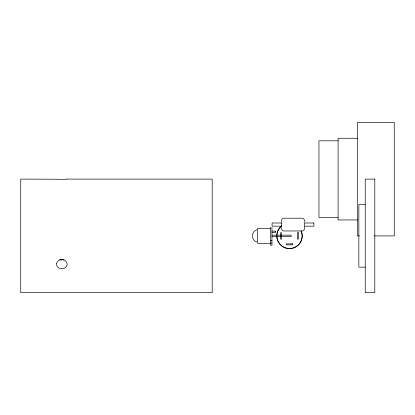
<?xml version="1.0" encoding="UTF-8"?>
<svg xmlns="http://www.w3.org/2000/svg" width="415" height="415" viewBox="0 0 415 415"><rect width="100%" height="100%" fill="white"/><g stroke="black" fill="none" stroke-linecap="round" stroke-linejoin="round"><path stroke-width="0.62" d="M256.911 229.754C250.997 231.57 250.997 240.218 256.911 242.033M357.559 138.268L338.095 138.268L338.095 219.945L357.559 219.945M338.095 140.82L318.953 140.82L318.953 217.393L338.095 217.393M365.231 204.626L358.851 204.626L358.851 267.161L365.231 267.161M270.689 228.478L257.611 228.478L257.611 243.315L270.689 243.315M271.965 231.124L275.653 231.124M271.965 232.561L275.653 232.561L275.653 231.139M271.965 235.175L291.112 235.175L291.112 236.597L271.965 236.612M359.489 235.902L357.559 235.902L357.559 122.311L394.25 122.311L394.25 235.902L374.294 235.902M270.689 240.747L271.965 240.747M270.689 243.034L271.965 243.034M304.304 221.963C304.631 220.536 304.283 218.191 302.39 218.207L283.595 218.207C281.702 218.191 281.349 220.536 281.681 221.963M304.304 226.74C304.589 228.229 304.506 230.963 302.39 230.968L283.595 230.968C281.91 230.999 281.344 229.007 281.681 227.648M281.526 235.559L281.526 232.701L280.571 232.701L280.571 235.559M281.526 236.322L281.526 239.087L280.571 239.087L280.571 236.322M271.965 227.28L271.965 245.291L270.689 245.291L270.689 227.28M64.071 259.603A5.234 4.134 1.5 0 1 59.584 259.572M301.337 231.114A12.761 12.761 0 0 1 292.16 248.378A12.761 12.761 0 0 1 276.748 236.337M276.748 235.45A12.761 12.761 0 0 1 281.645 225.838M301.015 230.766A12.6 12.6 0 0 1 292.342 248.175A12.6 12.6 0 0 1 276.909 236.332M276.909 235.455A12.6 12.6 0 0 1 281.744 225.962M56.731 263.146L56.658 263.432A5.265 4.534 0 0 0 57.063 266.207L57.213 266.456A5.26 4.352 0 0 0 61.83 268.723A5.26 4.352 0 0 0 66.447 266.456L66.592 266.207A5.265 4.534 0 0 0 67.002 263.432L66.929 263.146A5.271 4.695 0 0 0 64.377 260.2L64.092 260.075A5.234 4.804 0 0 0 59.589 260.065L59.293 260.2A5.271 4.695 0 0 0 56.731 263.146M67.095 179.098L65.7 179.213A5.255 0.493 0 0 1 57.991 179.218L20.75 179.098L20.75 292.689L212.19 292.689L212.19 179.098L67.095 179.098M374.802 179.098L365.231 179.098L365.231 292.689L374.802 292.689L374.802 179.098M281.681 222.995L272.11 222.995L272.11 226.17L281.681 226.185L281.681 223.005M313.875 222.995L304.304 222.995L304.304 226.17L313.875 226.185L313.875 223.005M298.437 232.701L297.482 232.701L297.482 239.087L298.437 239.087L298.437 232.701M292.694 243.87L286.314 243.87L286.314 244.829L292.694 244.829L292.694 243.87"/></g></svg>
